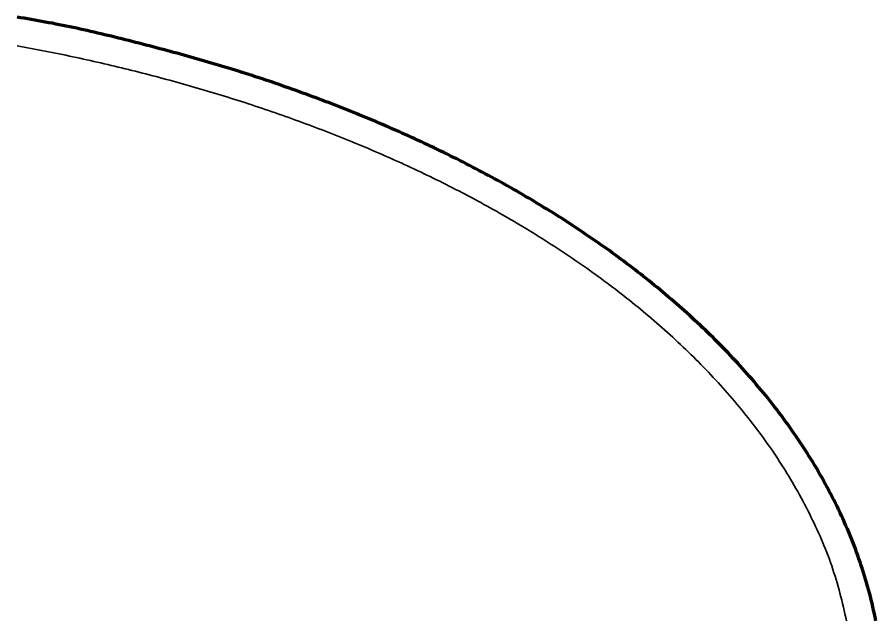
# Model space of a CAD drawing. Header units: millimetres. Extents: x 0 to 1554, y 0 to 420.
# Drawn here: x 130.61 to 149.9, y 294.02 to 307.54 of the extents above; entities that cross this region are included whole.
import ezdxf

# ---------------------------------------------------------------- set-up
doc = ezdxf.new("R2010")
doc.units = ezdxf.units.MM
doc.linetypes.add('IRAM-E-TRAZOS', pattern=[5, 4, -1])
doc.layers.add('01-VISIBLE', color=7, linetype='CONTINUOUS', lineweight=70)
doc.layers.add('02-OCULTA', color=4, linetype='IRAM-E-TRAZOS', lineweight=35)

msp = doc.modelspace()

# ---------------------------------------------------------------- linework, layer by layer
at = {"layer": '01-VISIBLE'}
msp.add_lwpolyline([(149.896, 293.975), (149.88, 294.054), (149.864, 294.132), (149.847, 294.211), (149.829, 294.289), (149.811, 294.367), (149.792, 294.444), (149.773, 294.522), (149.752, 294.6), (149.732, 294.677), (149.71, 294.754), (149.688, 294.831), (149.666, 294.908), (149.643, 294.985), (149.619, 295.061), (149.594, 295.137), (149.569, 295.214), (149.544, 295.289), (149.518, 295.365), (149.491, 295.441), (149.464, 295.516), (149.436, 295.591), (149.407, 295.666), (149.378, 295.741), (149.349, 295.815), (149.319, 295.889), (149.288, 295.963), (149.257, 296.037), (149.225, 296.111), (149.193, 296.184), (149.16, 296.257), (149.127, 296.33), (149.093, 296.402), (149.059, 296.475), (149.024, 296.547), (148.989, 296.619), (148.953, 296.691), (148.917, 296.762), (148.88, 296.833), (148.843, 296.904), (148.805, 296.975), (148.767, 297.045), (148.728, 297.115), (148.689, 297.185), (148.649, 297.255), (148.609, 297.324), (148.569, 297.393), (148.528, 297.462), (148.486, 297.53), (148.444, 297.599), (148.402, 297.667), (148.359, 297.735), (148.316, 297.802), (148.273, 297.869), (148.229, 297.936), (148.185, 298.003), (148.14, 298.069), (148.095, 298.136), (148.049, 298.201), (148.003, 298.267), (147.957, 298.332), (147.91, 298.398), (147.863, 298.462), (147.816, 298.527), (147.768, 298.591), (147.72, 298.655), (147.671, 298.719), (147.622, 298.782), (147.573, 298.845), (147.524, 298.908), (147.474, 298.971), (147.423, 299.033), (147.373, 299.095), (147.322, 299.157), (147.271, 299.219), (147.219, 299.28), (147.167, 299.341), (147.115, 299.402), (147.062, 299.462), (147.009, 299.522), (146.956, 299.582), (146.903, 299.642), (146.849, 299.701), (146.795, 299.76), (146.741, 299.819), (146.686, 299.878), (146.631, 299.936), (146.576, 299.994), (146.52, 300.052), (146.465, 300.109), (146.408, 300.166), (146.352, 300.223), (146.296, 300.28), (146.239, 300.337), (146.182, 300.393), (146.124, 300.449), (146.067, 300.504), (146.009, 300.56), (145.951, 300.615), (145.892, 300.67), (145.834, 300.724), (145.775, 300.778), (145.716, 300.833), (145.657, 300.886), (145.597, 300.94), (145.537, 300.993), (145.477, 301.046), (145.417, 301.099), (145.356, 301.152), (145.296, 301.204), (145.235, 301.256), (145.174, 301.308), (145.112, 301.359), (145.051, 301.411), (144.989, 301.462), (144.927, 301.512), (144.865, 301.563), (144.803, 301.613), (144.74, 301.663), (144.678, 301.713), (144.615, 301.762), (144.551, 301.812), (144.488, 301.861), (144.425, 301.91), (144.361, 301.958), (144.297, 302.007), (144.233, 302.055), (144.169, 302.103), (144.104, 302.15), (144.04, 302.198), (143.975, 302.245), (143.91, 302.292), (143.845, 302.338), (143.78, 302.385), (143.714, 302.431), (143.649, 302.477), (143.583, 302.523), (143.517, 302.568), (143.451, 302.613), (143.385, 302.658), (143.319, 302.703), (143.252, 302.748), (143.185, 302.792), (143.118, 302.836), (143.051, 302.88), (142.984, 302.924), (142.917, 302.967), (142.85, 303.011), (142.782, 303.054), (142.714, 303.096), (142.647, 303.139), (142.579, 303.181), (142.51, 303.223), (142.442, 303.265), (142.374, 303.307), (142.305, 303.348), (142.237, 303.39), (142.168, 303.431), (142.099, 303.472), (142.03, 303.512), (141.961, 303.553), (141.891, 303.593), (141.822, 303.633), (141.753, 303.672), (141.683, 303.712), (141.613, 303.751), (141.543, 303.791), (141.473, 303.829), (141.403, 303.868), (141.333, 303.907), (141.263, 303.945), (141.192, 303.983), (141.122, 304.021), (141.051, 304.059), (140.98, 304.096), (140.909, 304.133), (140.838, 304.171), (140.767, 304.207), (140.696, 304.244), (140.625, 304.281), (140.553, 304.317), (140.482, 304.353), (140.41, 304.389), (140.338, 304.424), (140.267, 304.46), (140.195, 304.495), (140.123, 304.53), (140.051, 304.565), (139.978, 304.6), (139.906, 304.634), (139.834, 304.669), (139.761, 304.703), (139.689, 304.737), (139.616, 304.77), (139.543, 304.804), (139.471, 304.837), (139.398, 304.87), (139.325, 304.903), (139.252, 304.936), (139.178, 304.969), (139.105, 305.001), (139.032, 305.033), (138.958, 305.065), (138.885, 305.097), (138.811, 305.129), (138.738, 305.16), (138.664, 305.192), (138.59, 305.223), (138.516, 305.254), (138.442, 305.284), (138.368, 305.315), (138.294, 305.345), (138.22, 305.375), (138.146, 305.405), (138.071, 305.435), (137.997, 305.465), (137.922, 305.495), (137.848, 305.524), (137.773, 305.553), (137.699, 305.582), (137.624, 305.611), (137.549, 305.64), (137.474, 305.668), (137.399, 305.696), (137.324, 305.725), (137.249, 305.752), (137.174, 305.78), (137.099, 305.808), (137.024, 305.835), (136.949, 305.863), (136.873, 305.89), (136.798, 305.917), (136.722, 305.944), (136.647, 305.97), (136.571, 305.997), (136.495, 306.023), (136.42, 306.049), (136.344, 306.075), (136.268, 306.1), (136.192, 306.126), (136.116, 306.151), (136.04, 306.176), (135.964, 306.201), (135.888, 306.226), (135.812, 306.251), (135.735, 306.275), (135.659, 306.299), (135.583, 306.323), (135.506, 306.347), (135.43, 306.371), (135.353, 306.394), (135.276, 306.417), (135.2, 306.441), (135.123, 306.464), (135.046, 306.486), (134.969, 306.509), (134.892, 306.531), (134.816, 306.554), (134.739, 306.576), (134.662, 306.598), (134.585, 306.62), (134.507, 306.641), (134.43, 306.663), (134.353, 306.684), (134.276, 306.706), (134.199, 306.727), (134.121, 306.748), (134.044, 306.769), (133.967, 306.79), (133.889, 306.81), (133.812, 306.831), (133.735, 306.851), (133.657, 306.872), (133.58, 306.892), (133.502, 306.912), (133.425, 306.932), (133.347, 306.952), (133.269, 306.972), (133.192, 306.992), (133.114, 307.012), (133.037, 307.031), (132.959, 307.051), (132.881, 307.07), (132.803, 307.089), (132.726, 307.109), (132.648, 307.127), (132.57, 307.146), (132.492, 307.165), (132.414, 307.183), (132.336, 307.201), (132.258, 307.219), (132.18, 307.237), (132.102, 307.254), (132.023, 307.272), (131.945, 307.289), (131.867, 307.305), (131.789, 307.322), (131.71, 307.338), (131.632, 307.354), (131.553, 307.37), (131.474, 307.385), (131.396, 307.401), (131.317, 307.415), (131.238, 307.43), (131.16, 307.445), (131.081, 307.459), (131.002, 307.473), (130.923, 307.487), (130.844, 307.5), (130.765, 307.514), (130.686, 307.527), (130.607, 307.54)], dxfattribs=at)
at = {"layer": '02-OCULTA'}
msp.add_lwpolyline([(130.606, 306.898), (130.685, 306.883), (130.763, 306.869), (130.842, 306.854), (130.921, 306.839), (130.999, 306.824), (131.078, 306.809), (131.156, 306.794), (131.235, 306.778), (131.313, 306.763), (131.392, 306.747), (131.47, 306.731), (131.549, 306.715), (131.627, 306.699), (131.705, 306.682), (131.784, 306.666), (131.862, 306.649), (131.94, 306.632), (132.018, 306.616), (132.096, 306.598), (132.175, 306.581), (132.253, 306.564), (132.331, 306.546), (132.409, 306.529), (132.487, 306.511), (132.565, 306.493), (132.643, 306.474), (132.721, 306.456), (132.798, 306.438), (132.876, 306.419), (132.954, 306.4), (133.032, 306.381), (133.109, 306.362), (133.187, 306.343), (133.265, 306.324), (133.342, 306.304), (133.42, 306.284), (133.497, 306.264), (133.575, 306.244), (133.652, 306.224), (133.73, 306.204), (133.807, 306.183), (133.884, 306.163), (133.962, 306.142), (134.039, 306.121), (134.116, 306.1), (134.193, 306.078), (134.27, 306.057), (134.347, 306.035), (134.424, 306.013), (134.501, 305.991), (134.578, 305.969), (134.655, 305.947), (134.732, 305.925), (134.808, 305.902), (134.885, 305.879), (134.962, 305.856), (135.038, 305.833), (135.115, 305.81), (135.192, 305.787), (135.268, 305.763), (135.344, 305.739), (135.421, 305.715), (135.497, 305.691), (135.573, 305.667), (135.649, 305.642), (135.726, 305.618), (135.802, 305.593), (135.878, 305.568), (135.954, 305.543), (136.03, 305.518), (136.106, 305.492), (136.181, 305.467), (136.257, 305.441), (136.333, 305.415), (136.408, 305.389), (136.484, 305.363), (136.559, 305.336), (136.635, 305.309), (136.71, 305.283), (136.786, 305.256), (136.861, 305.228), (136.936, 305.201), (137.011, 305.174), (137.086, 305.146), (137.161, 305.118), (137.236, 305.09), (137.311, 305.062), (137.386, 305.033), (137.461, 305.005), (137.535, 304.976), (137.61, 304.947), (137.684, 304.918), (137.759, 304.888), (137.833, 304.859), (137.908, 304.829), (137.982, 304.799), (138.056, 304.769), (138.13, 304.739), (138.204, 304.709), (138.278, 304.678), (138.352, 304.647), (138.426, 304.616), (138.499, 304.585), (138.573, 304.554), (138.646, 304.522), (138.72, 304.49), (138.793, 304.459), (138.867, 304.426), (138.94, 304.394), (139.013, 304.362), (139.086, 304.329), (139.159, 304.296), (139.232, 304.263), (139.304, 304.23), (139.377, 304.196), (139.45, 304.163), (139.522, 304.129), (139.595, 304.095), (139.667, 304.06), (139.739, 304.026), (139.811, 303.991), (139.883, 303.956), (139.955, 303.921), (140.027, 303.886), (140.099, 303.851), (140.171, 303.815), (140.242, 303.779), (140.313, 303.743), (140.385, 303.707), (140.456, 303.67), (140.527, 303.634), (140.598, 303.597), (140.669, 303.56), (140.74, 303.522), (140.811, 303.485), (140.881, 303.447), (140.952, 303.409), (141.022, 303.371), (141.092, 303.333), (141.162, 303.294), (141.232, 303.256), (141.302, 303.217), (141.372, 303.177), (141.442, 303.138), (141.511, 303.098), (141.58, 303.058), (141.65, 303.018), (141.719, 302.978), (141.788, 302.938), (141.857, 302.897), (141.925, 302.856), (141.994, 302.815), (142.062, 302.773), (142.131, 302.732), (142.199, 302.69), (142.267, 302.648), (142.335, 302.605), (142.403, 302.563), (142.47, 302.52), (142.538, 302.477), (142.605, 302.434), (142.672, 302.39), (142.739, 302.347), (142.806, 302.303), (142.873, 302.259), (142.94, 302.214), (143.006, 302.17), (143.072, 302.125), (143.138, 302.08), (143.204, 302.034), (143.27, 301.989), (143.336, 301.943), (143.401, 301.897), (143.466, 301.851), (143.532, 301.804), (143.596, 301.757), (143.661, 301.71), (143.726, 301.663), (143.79, 301.616), (143.854, 301.568), (143.918, 301.52), (143.982, 301.472), (144.046, 301.423), (144.109, 301.374), (144.173, 301.325), (144.236, 301.276), (144.298, 301.226), (144.361, 301.177), (144.424, 301.127), (144.486, 301.076), (144.548, 301.026), (144.61, 300.975), (144.671, 300.924), (144.733, 300.873), (144.794, 300.821), (144.855, 300.769), (144.916, 300.717), (144.976, 300.665), (145.036, 300.612), (145.096, 300.559), (145.156, 300.506), (145.216, 300.453), (145.275, 300.399), (145.334, 300.345), (145.393, 300.291), (145.452, 300.236), (145.51, 300.181), (145.568, 300.126), (145.626, 300.071), (145.683, 300.015), (145.74, 299.96), (145.797, 299.903), (145.854, 299.847), (145.911, 299.79), (145.967, 299.733), (146.023, 299.676), (146.078, 299.618), (146.134, 299.561), (146.189, 299.503), (146.243, 299.444), (146.298, 299.386), (146.352, 299.327), (146.406, 299.267), (146.459, 299.208), (146.513, 299.148), (146.565, 299.088), (146.618, 299.028), (146.67, 298.967), (146.722, 298.906), (146.774, 298.845), (146.825, 298.784), (146.876, 298.722), (146.927, 298.66), (146.977, 298.598), (147.027, 298.535), (147.076, 298.472), (147.125, 298.409), (147.174, 298.346), (147.222, 298.282), (147.27, 298.218), (147.318, 298.154), (147.365, 298.089), (147.412, 298.024), (147.458, 297.959), (147.504, 297.893), (147.55, 297.827), (147.595, 297.761), (147.639, 297.695), (147.684, 297.628), (147.727, 297.561), (147.771, 297.494), (147.814, 297.426), (147.856, 297.359), (147.898, 297.291), (147.94, 297.222), (147.981, 297.153), (148.021, 297.085), (148.062, 297.015), (148.101, 296.946), (148.141, 296.876), (148.179, 296.806), (148.218, 296.736), (148.256, 296.666), (148.293, 296.595), (148.33, 296.524), (148.367, 296.453), (148.403, 296.381), (148.439, 296.31), (148.474, 296.238), (148.509, 296.166), (148.543, 296.094), (148.577, 296.021), (148.61, 295.948), (148.642, 295.875), (148.674, 295.802), (148.706, 295.728), (148.736, 295.654), (148.766, 295.58), (148.795, 295.505), (148.824, 295.431), (148.852, 295.356), (148.879, 295.28), (148.905, 295.205), (148.931, 295.129), (148.956, 295.053), (148.98, 294.977), (149.003, 294.9), (149.026, 294.823), (149.048, 294.747), (149.069, 294.669), (149.09, 294.592), (149.11, 294.515), (149.13, 294.437), (149.149, 294.359), (149.167, 294.282), (149.186, 294.204), (149.203, 294.126), (149.221, 294.048), (149.238, 293.969)], dxfattribs=at)

doc.saveas('drawing.dxf')
